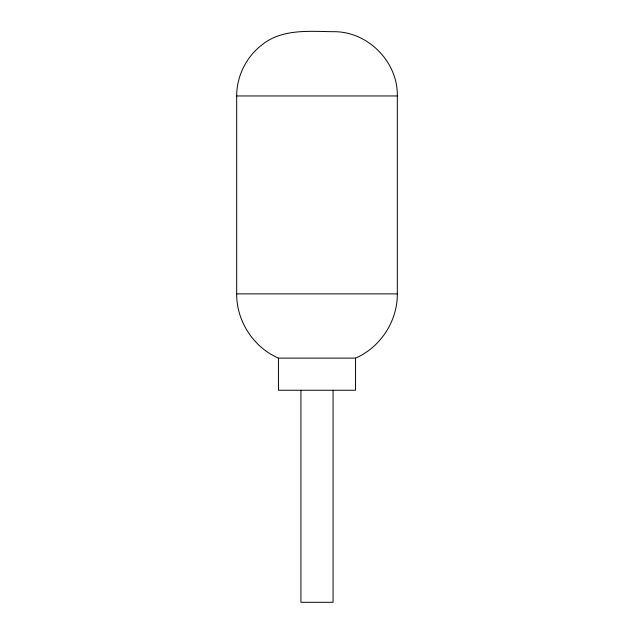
<?xml version="1.0" encoding="UTF-8"?>
<svg xmlns="http://www.w3.org/2000/svg" width="634" height="634" viewBox="0 0 634 634"><rect width="100%" height="100%" fill="white"/><g stroke="black" fill="none" stroke-linecap="round" stroke-linejoin="round"><path stroke-width="0.95" d="M397.32 293.867C397.558 321.066 380.503 347.297 355.555 358.123L278.445 358.123C253.497 347.297 236.442 321.066 236.68 293.867L236.68 95.956C236.688 76.262 246.198 56.981 261.818 44.982C281.805 28.633 309.083 31.383 333.064 31.7C367.411 30.979 398.041 61.609 397.32 95.956L397.32 293.867L236.68 293.867M236.68 95.956L397.32 95.956M355.555 358.123L355.555 390.251L278.445 390.251L278.445 358.123M333.064 390.251L333.064 602.3L300.936 602.3L300.936 390.251"/></g></svg>
